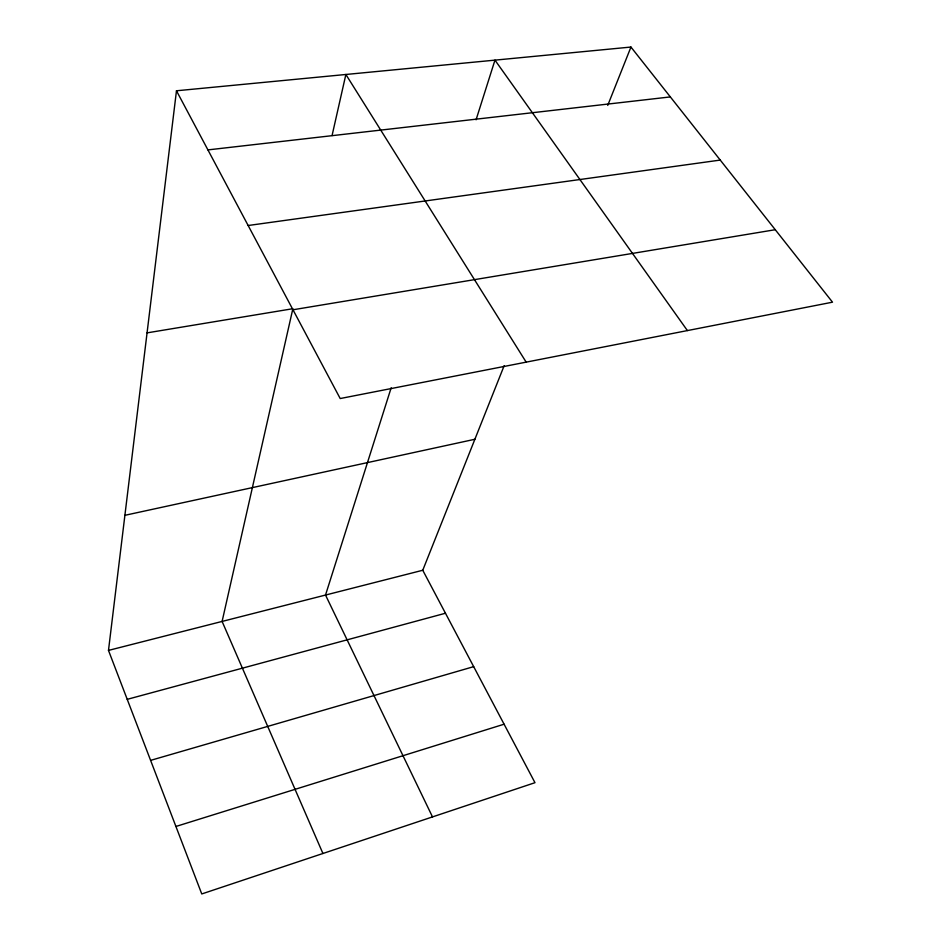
<?xml version="1.0" encoding="UTF-8"?>
<svg xmlns="http://www.w3.org/2000/svg" width="941" height="941" viewBox="0 0 941 941"><rect width="100%" height="100%" fill="white"/><g stroke="black" fill="none" stroke-linecap="round" stroke-linejoin="round"><path stroke-width="1.41" d="M504.176 365.661L422.756 570.258L534.982 782.689L201.762 893.95L108.486 650.407L176.473 90.783L630.952 47.05L832.514 302.179L340.195 398.537L176.473 90.783M332.067 135.539L345.876 74.48L526.172 362.144M391.185 387.739L325.515 595.053L432.507 816.906M476.064 119.801L494.966 60.13L687.4 330.585M607.733 105.404L630.952 47.05M175.92 826.469L504.094 724.205M150.607 760.375L473.688 666.651M127.223 699.339L445.469 613.238M108.486 650.407L422.756 570.258M124.894 515.315L474.876 439.271M292.98 309.777L775.266 229.71M147.067 332.867L292.874 308.707L222.1 621.425L322.928 853.499M248.142 225.511L720.253 160.076M207.926 149.901L670.345 96.911"/></g></svg>
